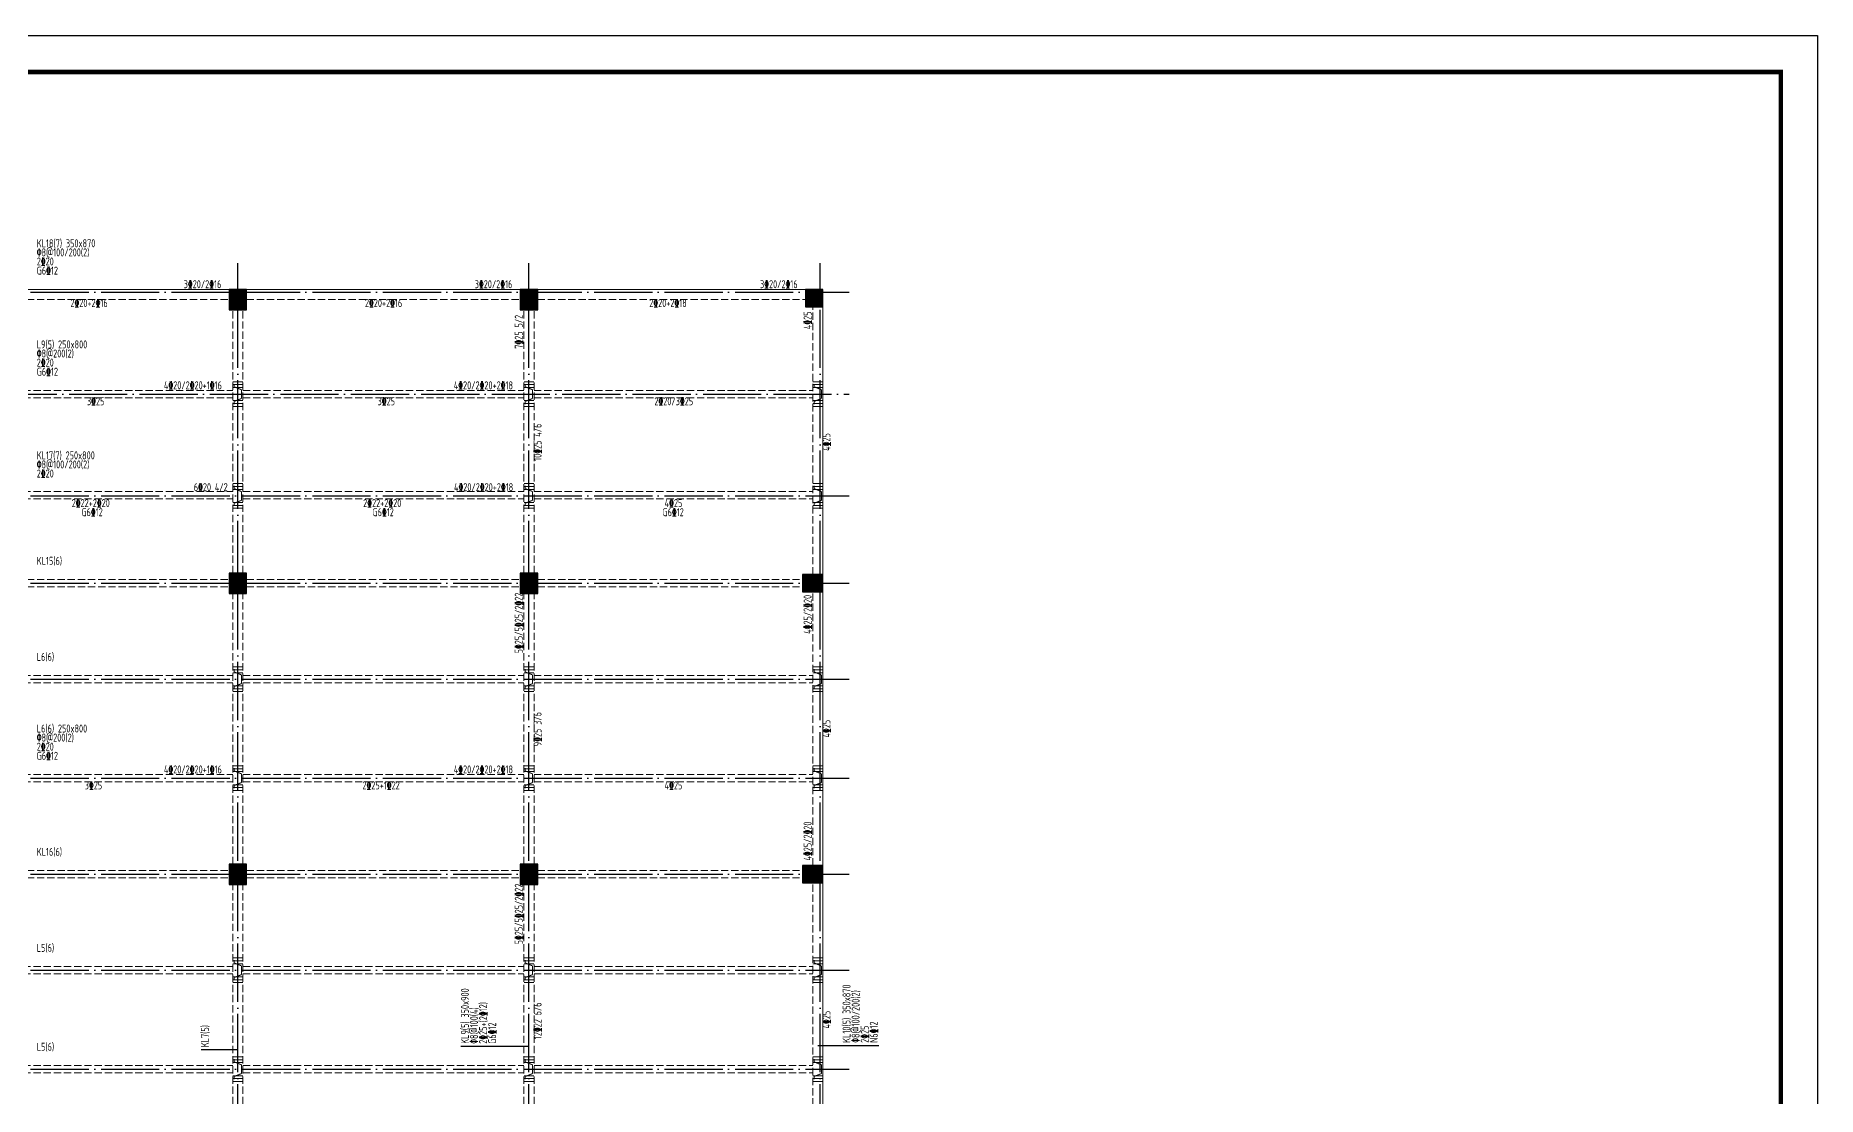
# Model space of a CAD drawing. Extents: x -2331248 to -1198620, y -977263 to -545844.
# Drawn here: x -1777749 to -1716534, y -817331 to -780878 of the extents above; entities that cross this region are included whole.
import ezdxf

# ---------------------------------------------------------------- set-up
doc = ezdxf.new("R2010")
doc.units = 0
doc.header["$LTSCALE"] = 1000
doc.header["$MEASUREMENT"] = 0
for name, pattern in [('DASH', [0.35, 0.25, -0.1]), ('DOTE', [2.42, 2, -0.2, 0.02, -0.2]), ('线型3', [500, 300, -200])]:
    doc.linetypes.add(name, pattern=pattern)
for name, color, linetype in [('DOTE', 1, 'DOTE'), ('PUB_TITLE', 4, 'CONTINUOUS'), ('S_BEAMDIMMASS', 2, 'CONTINUOUS'), ('柱涂实', 54, 'CONTINUOUS')]:
    doc.layers.add(name, color=color, linetype=linetype)
for name, color, linetype, lineweight in [('S_Beam', 4, 'CONTINUOUS', 18), ('S_BeamDash', 134, '线型3', 18), ('S_BeamDimLocal', 7, 'CONTINUOUS', 25), ('S_BeamDimLocalVer', 7, 'CONTINUOUS', 25), ('S_BeamDimMassVer', 2, 'CONTINUOUS', 25), ('S_Cl', 2, 'CONTINUOUS', 9), ('S_SubBeamHanger', 1, 'CONTINUOUS', 40), ('S_SubBeamHoop', 1, 'CONTINUOUS', 40)]:
    doc.layers.add(name, color=color, linetype=linetype, lineweight=lineweight)
doc.styles.add('TSSD_REIN', font='Tssdeng.shx', dxfattribs={"width": 0.7, "bigfont": 'hztxt.shx'})

msp = doc.modelspace()

# ---------------------------------------------------------------- hatches: boundary and pattern name
at = {"layer": '柱涂实'}
for points in [[(-1770500, -790297.1), (-1770500, -789597.1), (-1771100, -789597.1), (-1771100, -790297.1)], [(-1760500, -790297.1), (-1760500, -789597.1), (-1761100, -789597.1), (-1761100, -790297.1)], [(-1750700, -790197.1), (-1750700, -789597.1), (-1751300, -789597.1), (-1751300, -790197.1)], [(-1770500, -800047.1), (-1770500, -799347.1), (-1771100, -799347.1), (-1771100, -800047.1)], [(-1760500, -800047.1), (-1760500, -799347.1), (-1761100, -799347.1), (-1761100, -800047.1)], [(-1750700, -799997.1), (-1750700, -799397.1), (-1751400, -799397.1), (-1751400, -799997.1)], [(-1770500, -810047.1), (-1770500, -809347.1), (-1771100, -809347.1), (-1771100, -810047.1)], [(-1760500, -810047.1), (-1760500, -809347.1), (-1761100, -809347.1), (-1761100, -810047.1)], [(-1750700, -809997.1), (-1750700, -809397.1), (-1751400, -809397.1), (-1751400, -809997.1)]]:
    msp.add_hatch(color=256, dxfattribs=at).paths.add_polyline_path(points)

# ---------------------------------------------------------------- linework, layer by layer
at = {"layer": 'DOTE'}
for p, q in [((-1770800, -840697.1), (-1770800, -788697.1)), ((-1760800, -840697.1), (-1760800, -788697.1)), ((-1750800, -840697.1), (-1750800, -788697.1)), ((-1811800, -789697.1), (-1749800, -789697.1)), ((-1800800, -793197.1), (-1749800, -793197.1)), ((-1811800, -796697.1), (-1749800, -796697.1)), ((-1811800, -799697.1), (-1749800, -799697.1)), ((-1811800, -802997.1), (-1749800, -802997.1)), ((-1811800, -806397.1), (-1749800, -806397.1)), ((-1811800, -809697.1), (-1749800, -809697.1)), ((-1811800, -812997.1), (-1749800, -812997.1)), ((-1811800, -816397.1), (-1749800, -816397.1))]:
    msp.add_line(p, q, dxfattribs=at)
at = {"layer": 'PUB_TITLE'}
msp.add_lwpolyline([(-1821659.5, -855128), (-1821659.5, -780878), (-1716534.5, -780878), (-1716534.5, -855128)], close=True, dxfattribs=at)
at = {"layer": 'PUB_TITLE', "const_width": 150}
msp.add_lwpolyline([(-1818534.5, -782128), (-1717784.5, -782128), (-1717784.5, -853878), (-1818534.5, -853878)], close=True, dxfattribs=at)
at = {"layer": 'S_Beam', "ltscale": 1}
for p, q in [((-1780500, -789597.1), (-1771100, -789597.1)), ((-1770500, -789597.1), (-1761100, -789597.1)), ((-1760500, -789597.1), (-1751300, -789597.1)), ((-1750700, -799397.1), (-1750700, -790197.1)), ((-1750700, -809397.1), (-1750700, -799997.1)), ((-1750700, -819397.1), (-1750700, -809997.1))]:
    msp.add_line(p, q, dxfattribs=at)
at = {"layer": 'S_BeamDash', "linetype": 'DASH', "ltscale": 1}
for p, q in [((-1780500, -789947.1), (-1771100, -789947.1)), ((-1770500, -789947.1), (-1761100, -789947.1)), ((-1760500, -789947.1), (-1751300, -789947.1)), ((-1751050, -799397.1), (-1751050, -790197.1)), ((-1770975, -799347.1), (-1770975, -790297.1)), ((-1770625, -799347.1), (-1770625, -790297.1)), ((-1760975, -799347.1), (-1760975, -790297.1)), ((-1760625, -799347.1), (-1760625, -790297.1)), ((-1780625, -793072.1), (-1770975, -793072.1)), ((-1780625, -793322.1), (-1770975, -793322.1)), ((-1770625, -793072.1), (-1760975, -793072.1)), ((-1770625, -793322.1), (-1760975, -793322.1)), ((-1760625, -793072.1), (-1751050, -793072.1)), ((-1760625, -793322.1), (-1751050, -793322.1)), ((-1780625, -796547.1), (-1770975, -796547.1)), ((-1780625, -796797.1), (-1770975, -796797.1)), ((-1770625, -796547.1), (-1760975, -796547.1)), ((-1770625, -796797.1), (-1760975, -796797.1)), ((-1760625, -796547.1), (-1751050, -796547.1)), ((-1760625, -796797.1), (-1751050, -796797.1)), ((-1780500, -799572.1), (-1771100, -799572.1)), ((-1780500, -799822.1), (-1771100, -799822.1)), ((-1770975, -809347.1), (-1770975, -800047.1)), ((-1770625, -809347.1), (-1770625, -800047.1)), ((-1770500, -799572.1), (-1761100, -799572.1)), ((-1770500, -799822.1), (-1761100, -799822.1)), ((-1760975, -809347.1), (-1760975, -800047.1)), ((-1760625, -809347.1), (-1760625, -800047.1)), ((-1760500, -799572.1), (-1751400, -799572.1)), ((-1760500, -799822.1), (-1751400, -799822.1)), ((-1751050, -809397.1), (-1751050, -799997.1)), ((-1780625, -802872.1), (-1770975, -802872.1)), ((-1780625, -803122.1), (-1770975, -803122.1)), ((-1770625, -802872.1), (-1760975, -802872.1)), ((-1770625, -803122.1), (-1760975, -803122.1)), ((-1760625, -802872.1), (-1751050, -802872.1)), ((-1760625, -803122.1), (-1751050, -803122.1)), ((-1780625, -806272.1), (-1770975, -806272.1)), ((-1780625, -806522.1), (-1770975, -806522.1)), ((-1770625, -806272.1), (-1760975, -806272.1)), ((-1770625, -806522.1), (-1760975, -806522.1)), ((-1760625, -806272.1), (-1751050, -806272.1)), ((-1760625, -806522.1), (-1751050, -806522.1)), ((-1780500, -809572.1), (-1771100, -809572.1)), ((-1780500, -809822.1), (-1771100, -809822.1)), ((-1770500, -809572.1), (-1761100, -809572.1)), ((-1770500, -809822.1), (-1761100, -809822.1)), ((-1760500, -809572.1), (-1751400, -809572.1)), ((-1760500, -809822.1), (-1751400, -809822.1)), ((-1770975, -819347.1), (-1770975, -810047.1)), ((-1770625, -819347.1), (-1770625, -810047.1)), ((-1760975, -819347.1), (-1760975, -810047.1)), ((-1760625, -819347.1), (-1760625, -810047.1)), ((-1751050, -819397.1), (-1751050, -809997.1)), ((-1780625, -812872.1), (-1770975, -812872.1)), ((-1770625, -812872.1), (-1760975, -812872.1)), ((-1760625, -812872.1), (-1751050, -812872.1)), ((-1780625, -813122.1), (-1770975, -813122.1)), ((-1770625, -813122.1), (-1760975, -813122.1)), ((-1760625, -813122.1), (-1751050, -813122.1)), ((-1780625, -816272.1), (-1770975, -816272.1)), ((-1780625, -816522.1), (-1770975, -816522.1)), ((-1770625, -816272.1), (-1760975, -816272.1)), ((-1770625, -816522.1), (-1760975, -816522.1)), ((-1760625, -816272.1), (-1751050, -816272.1)), ((-1760625, -816522.1), (-1751050, -816522.1))]:
    msp.add_line(p, q, dxfattribs=at)
at = {"layer": 'S_BeamDimMassVer'}
for p, q in [((-1770800, -815731.3), (-1772067.3, -815731.3)), ((-1760800, -815612.9), (-1763137.3, -815612.9)), ((-1750875, -815580.1), (-1748775.5, -815580.1))]:
    msp.add_line(p, q, dxfattribs=at)
at = {"layer": 'S_Cl', "ltscale": 1}
for points in [[(-1770500, -790297.1), (-1770500, -789597.1), (-1771100, -789597.1), (-1771100, -790297.1)], [(-1760500, -790297.1), (-1760500, -789597.1), (-1761100, -789597.1), (-1761100, -790297.1)], [(-1750700, -790197.1), (-1750700, -789597.1), (-1751300, -789597.1), (-1751300, -790197.1)], [(-1770500, -800047.1), (-1770500, -799347.1), (-1771100, -799347.1), (-1771100, -800047.1)], [(-1760500, -800047.1), (-1760500, -799347.1), (-1761100, -799347.1), (-1761100, -800047.1)], [(-1750700, -799997.1), (-1750700, -799397.1), (-1751400, -799397.1), (-1751400, -799997.1)], [(-1770500, -810047.1), (-1770500, -809347.1), (-1771100, -809347.1), (-1771100, -810047.1)], [(-1760500, -810047.1), (-1760500, -809347.1), (-1761100, -809347.1), (-1761100, -810047.1)], [(-1750700, -809997.1), (-1750700, -809397.1), (-1751400, -809397.1), (-1751400, -809997.1)]]:
    msp.add_lwpolyline(points, close=True, dxfattribs=at)
at = {"layer": 'S_SubBeamHanger', "linetype": 'Continuous', "ltscale": 1, "const_width": 35}
for points in [[(-1770925, -792947.1), (-1770925, -792847.1)], [(-1770675, -793047.1), (-1770925, -792947.1)], [(-1770925, -793447.1), (-1770675, -793347.1)], [(-1770675, -793347.1), (-1770675, -793047.1)], [(-1760925, -792947.1), (-1760925, -792847.1)], [(-1760675, -793047.1), (-1760925, -792947.1)], [(-1760925, -793447.1), (-1760675, -793347.1)], [(-1760675, -793347.1), (-1760675, -793047.1)], [(-1751000, -792947.1), (-1751000, -792847.1)], [(-1750750, -793047.1), (-1751000, -792947.1)], [(-1751000, -793447.1), (-1750750, -793347.1)], [(-1750750, -793347.1), (-1750750, -793047.1)], [(-1770925, -793547.1), (-1770925, -793447.1)], [(-1760925, -793547.1), (-1760925, -793447.1)], [(-1751000, -793547.1), (-1751000, -793447.1)], [(-1770925, -796447.1), (-1770925, -796347.1)], [(-1760925, -796447.1), (-1760925, -796347.1)], [(-1751000, -796447.1), (-1751000, -796347.1)], [(-1770675, -796547.1), (-1770925, -796447.1)], [(-1770925, -796947.1), (-1770675, -796847.1)], [(-1770925, -797047.1), (-1770925, -796947.1)], [(-1770675, -796847.1), (-1770675, -796547.1)], [(-1760675, -796547.1), (-1760925, -796447.1)], [(-1760925, -796947.1), (-1760675, -796847.1)], [(-1760925, -797047.1), (-1760925, -796947.1)], [(-1760675, -796847.1), (-1760675, -796547.1)], [(-1750750, -796547.1), (-1751000, -796447.1)], [(-1751000, -796947.1), (-1750750, -796847.1)], [(-1751000, -797047.1), (-1751000, -796947.1)], [(-1750750, -796847.1), (-1750750, -796547.1)], [(-1770925, -802747.1), (-1770925, -802647.1)], [(-1770675, -802847.1), (-1770925, -802747.1)], [(-1770925, -803247.1), (-1770675, -803147.1)], [(-1770675, -803147.1), (-1770675, -802847.1)], [(-1760925, -802747.1), (-1760925, -802647.1)], [(-1760675, -802847.1), (-1760925, -802747.1)], [(-1760925, -803247.1), (-1760675, -803147.1)], [(-1760675, -803147.1), (-1760675, -802847.1)], [(-1751000, -802747.1), (-1751000, -802647.1)], [(-1750750, -802847.1), (-1751000, -802747.1)], [(-1751000, -803247.1), (-1750750, -803147.1)], [(-1750750, -803147.1), (-1750750, -802847.1)], [(-1770925, -803347.1), (-1770925, -803247.1)], [(-1760925, -803347.1), (-1760925, -803247.1)], [(-1751000, -803347.1), (-1751000, -803247.1)], [(-1770925, -806147.1), (-1770925, -806047.1)], [(-1770675, -806247.1), (-1770925, -806147.1)], [(-1760925, -806147.1), (-1760925, -806047.1)], [(-1760675, -806247.1), (-1760925, -806147.1)], [(-1751000, -806147.1), (-1751000, -806047.1)], [(-1750750, -806247.1), (-1751000, -806147.1)], [(-1770925, -806647.1), (-1770675, -806547.1)], [(-1770925, -806747.1), (-1770925, -806647.1)], [(-1770675, -806547.1), (-1770675, -806247.1)], [(-1760925, -806647.1), (-1760675, -806547.1)], [(-1760925, -806747.1), (-1760925, -806647.1)], [(-1760675, -806547.1), (-1760675, -806247.1)], [(-1751000, -806647.1), (-1750750, -806547.1)], [(-1751000, -806747.1), (-1751000, -806647.1)], [(-1750750, -806547.1), (-1750750, -806247.1)], [(-1770925, -812747.1), (-1770925, -812647.1)], [(-1770675, -812847.1), (-1770925, -812747.1)], [(-1770675, -813147.1), (-1770675, -812847.1)], [(-1760925, -812747.1), (-1760925, -812647.1)], [(-1760675, -812847.1), (-1760925, -812747.1)], [(-1760675, -813147.1), (-1760675, -812847.1)], [(-1751000, -812747.1), (-1751000, -812647.1)], [(-1750750, -812847.1), (-1751000, -812747.1)], [(-1750750, -813147.1), (-1750750, -812847.1)], [(-1770925, -813247.1), (-1770675, -813147.1)], [(-1770925, -813347.1), (-1770925, -813247.1)], [(-1760925, -813247.1), (-1760675, -813147.1)], [(-1760925, -813347.1), (-1760925, -813247.1)], [(-1751000, -813247.1), (-1750750, -813147.1)], [(-1751000, -813347.1), (-1751000, -813247.1)], [(-1770925, -816147.1), (-1770925, -816047.1)], [(-1770675, -816247.1), (-1770925, -816147.1)], [(-1770925, -816647.1), (-1770675, -816547.1)], [(-1770675, -816547.1), (-1770675, -816247.1)], [(-1760925, -816147.1), (-1760925, -816047.1)], [(-1760675, -816247.1), (-1760925, -816147.1)], [(-1760925, -816647.1), (-1760675, -816547.1)], [(-1760675, -816547.1), (-1760675, -816247.1)], [(-1751000, -816147.1), (-1751000, -816047.1)], [(-1750750, -816247.1), (-1751000, -816147.1)], [(-1751000, -816647.1), (-1750750, -816547.1)], [(-1750750, -816547.1), (-1750750, -816247.1)], [(-1770925, -816747.1), (-1770925, -816647.1)], [(-1760925, -816747.1), (-1760925, -816647.1)], [(-1751000, -816747.1), (-1751000, -816647.1)]]:
    msp.add_lwpolyline(points, dxfattribs=at)
at = {"layer": 'S_SubBeamHoop', "linetype": 'Continuous', "ltscale": 1, "const_width": 35}
for points in [[(-1770975, -792772.1), (-1770625, -792772.1)], [(-1770975, -792872.1), (-1770625, -792872.1)], [(-1770975, -792972.1), (-1770625, -792972.1)], [(-1760975, -792772.1), (-1760625, -792772.1)], [(-1760975, -792872.1), (-1760625, -792872.1)], [(-1760975, -792972.1), (-1760625, -792972.1)], [(-1751050, -792772.1), (-1750700, -792772.1)], [(-1751050, -792872.1), (-1750700, -792872.1)], [(-1751050, -792972.1), (-1750700, -792972.1)], [(-1770975, -793422.1), (-1770625, -793422.1)], [(-1770975, -793522.1), (-1770625, -793522.1)], [(-1770975, -793622.1), (-1770625, -793622.1)], [(-1760975, -793422.1), (-1760625, -793422.1)], [(-1760975, -793522.1), (-1760625, -793522.1)], [(-1760975, -793622.1), (-1760625, -793622.1)], [(-1751050, -793422.1), (-1750700, -793422.1)], [(-1751050, -793522.1), (-1750700, -793522.1)], [(-1751050, -793622.1), (-1750700, -793622.1)], [(-1770975, -796272.1), (-1770625, -796272.1)], [(-1770975, -796372.1), (-1770625, -796372.1)], [(-1760975, -796272.1), (-1760625, -796272.1)], [(-1760975, -796372.1), (-1760625, -796372.1)], [(-1751050, -796272.1), (-1750700, -796272.1)], [(-1751050, -796372.1), (-1750700, -796372.1)], [(-1770975, -796472.1), (-1770625, -796472.1)], [(-1770975, -796922.1), (-1770625, -796922.1)], [(-1770975, -797022.1), (-1770625, -797022.1)], [(-1760975, -796472.1), (-1760625, -796472.1)], [(-1760975, -796922.1), (-1760625, -796922.1)], [(-1760975, -797022.1), (-1760625, -797022.1)], [(-1751050, -796472.1), (-1750700, -796472.1)], [(-1751050, -796922.1), (-1750700, -796922.1)], [(-1751050, -797022.1), (-1750700, -797022.1)], [(-1770975, -797122.1), (-1770625, -797122.1)], [(-1760975, -797122.1), (-1760625, -797122.1)], [(-1751050, -797122.1), (-1750700, -797122.1)], [(-1770975, -802572.1), (-1770625, -802572.1)], [(-1770975, -802672.1), (-1770625, -802672.1)], [(-1770975, -802772.1), (-1770625, -802772.1)], [(-1760975, -802572.1), (-1760625, -802572.1)], [(-1760975, -802672.1), (-1760625, -802672.1)], [(-1760975, -802772.1), (-1760625, -802772.1)], [(-1751050, -802572.1), (-1750700, -802572.1)], [(-1751050, -802672.1), (-1750700, -802672.1)], [(-1751050, -802772.1), (-1750700, -802772.1)], [(-1770975, -803222.1), (-1770625, -803222.1)], [(-1770975, -803322.1), (-1770625, -803322.1)], [(-1770975, -803422.1), (-1770625, -803422.1)], [(-1760975, -803222.1), (-1760625, -803222.1)], [(-1760975, -803322.1), (-1760625, -803322.1)], [(-1760975, -803422.1), (-1760625, -803422.1)], [(-1751050, -803222.1), (-1750700, -803222.1)], [(-1751050, -803322.1), (-1750700, -803322.1)], [(-1751050, -803422.1), (-1750700, -803422.1)], [(-1770975, -805972.1), (-1770625, -805972.1)], [(-1770975, -806072.1), (-1770625, -806072.1)], [(-1770975, -806172.1), (-1770625, -806172.1)], [(-1760975, -805972.1), (-1760625, -805972.1)], [(-1760975, -806072.1), (-1760625, -806072.1)], [(-1760975, -806172.1), (-1760625, -806172.1)], [(-1751050, -805972.1), (-1750700, -805972.1)], [(-1751050, -806072.1), (-1750700, -806072.1)], [(-1751050, -806172.1), (-1750700, -806172.1)], [(-1770975, -806622.1), (-1770625, -806622.1)], [(-1770975, -806722.1), (-1770625, -806722.1)], [(-1760975, -806622.1), (-1760625, -806622.1)], [(-1760975, -806722.1), (-1760625, -806722.1)], [(-1751050, -806622.1), (-1750700, -806622.1)], [(-1751050, -806722.1), (-1750700, -806722.1)], [(-1770975, -806822.1), (-1770625, -806822.1)], [(-1760975, -806822.1), (-1760625, -806822.1)], [(-1751050, -806822.1), (-1750700, -806822.1)], [(-1770975, -812572.1), (-1770625, -812572.1)], [(-1770975, -812672.1), (-1770625, -812672.1)], [(-1770975, -812772.1), (-1770625, -812772.1)], [(-1760975, -812572.1), (-1760625, -812572.1)], [(-1760975, -812672.1), (-1760625, -812672.1)], [(-1760975, -812772.1), (-1760625, -812772.1)], [(-1751050, -812572.1), (-1750700, -812572.1)], [(-1751050, -812672.1), (-1750700, -812672.1)], [(-1751050, -812772.1), (-1750700, -812772.1)], [(-1770975, -813222.1), (-1770625, -813222.1)], [(-1770975, -813322.1), (-1770625, -813322.1)], [(-1770975, -813422.1), (-1770625, -813422.1)], [(-1760975, -813222.1), (-1760625, -813222.1)], [(-1760975, -813322.1), (-1760625, -813322.1)], [(-1760975, -813422.1), (-1760625, -813422.1)], [(-1751050, -813222.1), (-1750700, -813222.1)], [(-1751050, -813322.1), (-1750700, -813322.1)], [(-1751050, -813422.1), (-1750700, -813422.1)], [(-1770975, -815972.1), (-1770625, -815972.1)], [(-1760975, -815972.1), (-1760625, -815972.1)], [(-1751050, -815972.1), (-1750700, -815972.1)], [(-1770975, -816072.1), (-1770625, -816072.1)], [(-1770975, -816172.1), (-1770625, -816172.1)], [(-1760975, -816072.1), (-1760625, -816072.1)], [(-1760975, -816172.1), (-1760625, -816172.1)], [(-1751050, -816072.1), (-1750700, -816072.1)], [(-1751050, -816172.1), (-1750700, -816172.1)], [(-1770975, -816622.1), (-1770625, -816622.1)], [(-1770975, -816722.1), (-1770625, -816722.1)], [(-1770975, -816822.1), (-1770625, -816822.1)], [(-1760975, -816622.1), (-1760625, -816622.1)], [(-1760975, -816722.1), (-1760625, -816722.1)], [(-1760975, -816822.1), (-1760625, -816822.1)], [(-1751050, -816622.1), (-1750700, -816622.1)], [(-1751050, -816722.1), (-1750700, -816722.1)], [(-1751050, -816822.1), (-1750700, -816822.1)]]:
    msp.add_lwpolyline(points, dxfattribs=at)
at = {"layer": '柱涂实', "linetype": 'Continuous'}
for points in [[(-1770500, -790297.1), (-1770500, -789597.1), (-1771100, -789597.1), (-1771100, -790297.1)], [(-1760500, -790297.1), (-1760500, -789597.1), (-1761100, -789597.1), (-1761100, -790297.1)], [(-1750700, -790197.1), (-1750700, -789597.1), (-1751300, -789597.1), (-1751300, -790197.1)], [(-1770500, -800047.1), (-1770500, -799347.1), (-1771100, -799347.1), (-1771100, -800047.1)], [(-1760500, -800047.1), (-1760500, -799347.1), (-1761100, -799347.1), (-1761100, -800047.1)], [(-1750700, -799997.1), (-1750700, -799397.1), (-1751400, -799397.1), (-1751400, -799997.1)], [(-1770500, -810047.1), (-1770500, -809347.1), (-1771100, -809347.1), (-1771100, -810047.1)], [(-1760500, -810047.1), (-1760500, -809347.1), (-1761100, -809347.1), (-1761100, -810047.1)], [(-1750700, -809997.1), (-1750700, -809397.1), (-1751400, -809397.1), (-1751400, -809997.1)]]:
    msp.add_lwpolyline(points, close=True, dxfattribs=at)

# ---------------------------------------------------------------- texts
at = {"layer": 'S_BeamDimLocal', "style": 'TSSD_REIN', "width": 0.7}
for s, p in [('3%%13220/2%%13216', (-1772661.9, -789558.3)), ('3%%13220/2%%13216', (-1762661.9, -789558.3)), ('3%%13220/2%%13216', (-1752861.9, -789558.3)), ('2%%13220+2%%13216', (-1776553.8, -790205.8)), ('2%%13220+2%%13216', (-1766434.8, -790205.8)), ('2%%13220+2%%13218', (-1756666.6, -790205.8)), ('3%%13225', (-1775985.8, -793580.8)), ('4%%13220/2%%13220+1%%13216', (-1773341.5, -793033.3)), ('3%%13225', (-1765999.8, -793580.8)), ('4%%13220/2%%13220+2%%13218', (-1763383.4, -793033.3)), ('2%%13220/3%%13225', (-1756490.2, -793580.8)), ('6%%13220 4/2', (-1772315.5, -796533.3)), ('4%%13220/2%%13220+2%%13218', (-1763375, -796533.3)), ('2%%13222+2%%13220', (-1776509.7, -797080.8)), ('2%%13222+2%%13220', (-1766495.7, -797080.8)), ('4%%13225', (-1756139.2, -797080.8)), ('G6%%13212', (-1776173, -797393.3)), ('G6%%13212', (-1766173, -797393.3)), ('G6%%13212', (-1756210.5, -797393.3)), ('4%%13220/2%%13220+1%%13216', (-1773341.5, -806233.3)), ('4%%13220/2%%13220+2%%13218', (-1763383.4, -806233.3)), ('3%%13225', (-1776061.3, -806780.8)), ('2%%13225+1%%13222', (-1766520.8, -806780.8)), ('4%%13225', (-1756139.2, -806780.8))]:
    msp.add_text(s, height=275, dxfattribs=at).set_placement(p)
at = {"layer": 'S_BeamDimLocalVer', "style": 'TSSD_REIN', "width": 0.7}
for s, p in [('7%%13225 5/2', (-1761013.8, -791637.6)), ('4%%13225', (-1751088.8, -790964.9)), ('10%%13225 4/6', (-1760366.2, -795490.8)), ('4%%13225', (-1750441.2, -795148.8)), ('5%%13225/5%%13225/2%%13222', (-1761013.8, -802107.1)), ('4%%13225/2%%13220', (-1751088.8, -801437.7)), ('9%%13225 3/6', (-1760366.2, -805298.7)), ('4%%13225', (-1750441.2, -804998.8)), ('4%%13225/2%%13220', (-1751088.8, -809227.7)), ('5%%13225/5%%13225/2%%13222', (-1761013.8, -812107.1)), ('12%%13222 6/6', (-1760366.2, -815365.8)), ('4%%13225', (-1750441.2, -814998.8))]:
    msp.add_text(s, height=275, rotation=90, dxfattribs=at).set_placement(p)
at = {"layer": 'S_BEAMDIMMASS', "style": 'TSSD_REIN', "width": 0.7}
for s, p in [('KL18(7) 350x870', (-1777710.6, -788152.1)), ('%%1308@100/200(2)', (-1777710.6, -788464.6)), ('2%%13220', (-1777710.6, -788777.1)), ('G6%%13212', (-1777710.6, -789089.6)), ('L9(5) 250x800', (-1777710.6, -791627.1)), ('2%%13220', (-1777710.6, -792252.1)), ('%%1308@200(2)', (-1777710.6, -791939.6)), ('G6%%13212', (-1777710.6, -792564.6)), ('KL17(7) 250x800', (-1777710.6, -795439.6)), ('%%1308@100/200(2)', (-1777710.6, -795752.1)), ('2%%13220', (-1777710.6, -796064.6)), ('KL15(6)', (-1777710.6, -799064.6)), ('L6(6)', (-1777710.6, -802364.6)), ('L6(6) 250x800', (-1777710.6, -804827.1)), ('%%1308@200(2)', (-1777710.6, -805139.6)), ('2%%13220', (-1777710.6, -805452.1)), ('G6%%13212', (-1777710.6, -805764.6)), ('KL16(6)', (-1777710.6, -809064.6)), ('L5(6)', (-1777710.6, -812364.6)), ('L5(6)', (-1777710.6, -815764.6))]:
    msp.add_text(s, height=275, dxfattribs=at).set_placement(p)
at = {"layer": 'S_BeamDimMassVer', "style": 'TSSD_REIN', "width": 0.7}
for s, p in [('KL9(5) 350x900', (-1762863.5, -815523.5)), ('KL10(5) 350x870', (-1749751.8, -815490.7)), ('%%1308@100/200(2)', (-1749439.3, -815490.7)), ('%%1308@100(4)', (-1762551, -815523.5)), ('2%%13225+(2%%13212)', (-1762238.5, -815523.5)), ('KL7(5)', (-1771793.5, -815641.9)), ('G6%%13212', (-1761926, -815523.5)), ('2%%13225', (-1749126.8, -815490.7)), ('N6%%13212', (-1748814.3, -815490.7))]:
    msp.add_text(s, height=275, rotation=90, dxfattribs=at).set_placement(p)

doc.saveas('drawing.dxf')
